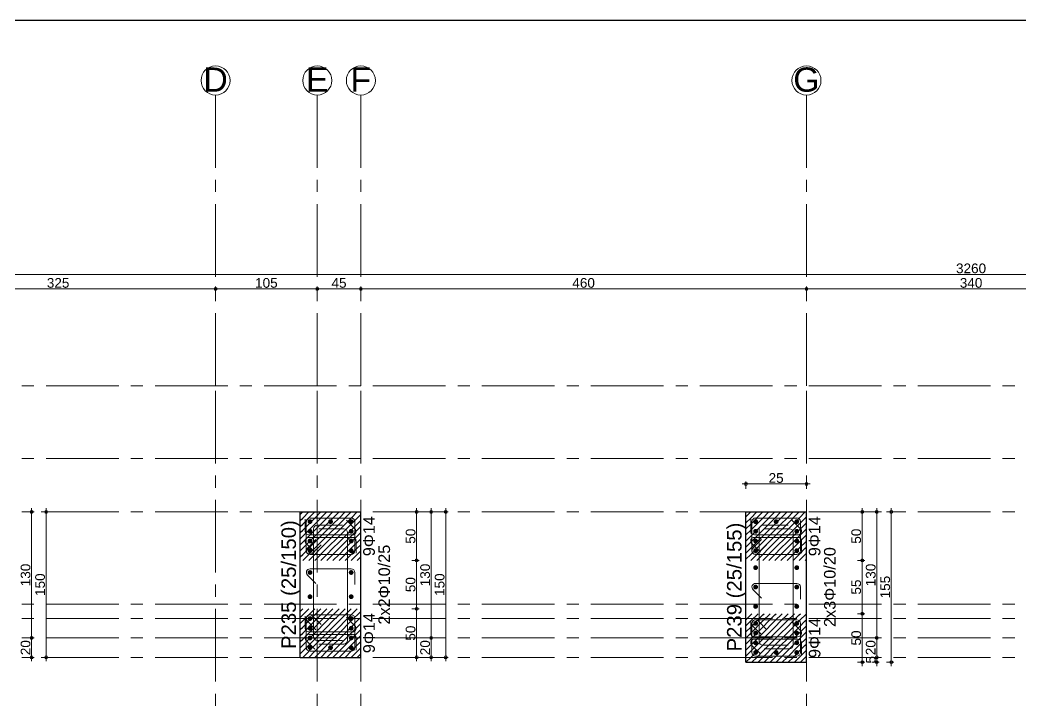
# Model space of a CAD drawing. Header units: millimetres. Extents: x 2232 to 85269, y -3593 to 5869.
# Drawn here: x 29438 to 30471, y 5161 to 5869 of the extents above; entities that cross this region are included whole.
import ezdxf

# ---------------------------------------------------------------- set-up
doc = ezdxf.new("R2010")
doc.units = ezdxf.units.MM
doc.linetypes.add('CENTER2', pattern=[112.5, 75, -12.5, 12.5, -12.5])
doc.linetypes.add('DASHDOT2', pattern=[12.7, 6.35, -3.175, 0, -3.175])
doc.layers.add('aks', color=251, linetype='DASHDOT2', lineweight=35)
for name, color, linetype in [('Donatı Yazısı', 7, 'Continuous'), ('Donatı Çizgisi', 7, 'Continuous'), ('Kolon', 7, 'Continuous'), ('Ölçülendirme', 7, 'Continuous')]:
    doc.layers.add(name, color=color, linetype=linetype)
doc.styles.add('arial_1_18', font='arial.ttf', dxfattribs={"height": 0.2})

# ---------------------------------------------------------------- blocks, each defined once
blk = doc.blocks.new('IDE999Entity6899')
at = {"layer": 'aks', "color": 250, "linetype": 'CENTER2', "lineweight": 5}
for points in [[(19227.5, 2530), (19227.5, 2830)], [(19227.5, 200), (19227.5, 2530)]]:
    blk.add_lwpolyline(points, dxfattribs=at)
at = {"layer": 'aks', "color": 30, "linetype": 'Continuous', "lineweight": 5}
blk.add_circle((19227.5, 2845), 15, dxfattribs=at)
at = {"layer": 'aks', "color": 1, "linetype": 'Continuous', "lineweight": 5, "style": 'arial_1_18'}
blk.add_text('E', height=25, dxfattribs=at).set_placement((19215.8, 2833.4))
blk = doc.blocks.new('IDE999Entity6906')
at = {"layer": 'aks', "color": 250, "linetype": 'CENTER2', "lineweight": 5}
for points in [[(19732.5, 2530), (19732.5, 2830)], [(19732.5, 200), (19732.5, 2530)]]:
    blk.add_lwpolyline(points, dxfattribs=at)
at = {"layer": 'aks', "color": 30, "linetype": 'Continuous', "lineweight": 5}
blk.add_circle((19732.5, 2845), 15, dxfattribs=at)
at = {"layer": 'aks', "color": 1, "linetype": 'Continuous', "lineweight": 5, "style": 'arial_1_18'}
blk.add_text('G', height=25, dxfattribs=at).set_placement((19718.9, 2833.4))
blk = doc.blocks.new('IDE999Entity6907')
at = {"layer": 'aks', "color": 250, "linetype": 'CENTER2', "lineweight": 5}
for points in [[(19122.5, 2530), (19122.5, 2830)], [(19122.5, 200), (19122.5, 2530)]]:
    blk.add_lwpolyline(points, dxfattribs=at)
at = {"layer": 'aks', "color": 30, "linetype": 'Continuous', "lineweight": 5}
blk.add_circle((19122.5, 2845), 15, dxfattribs=at)
at = {"layer": 'aks', "color": 1, "linetype": 'Continuous', "lineweight": 5, "style": 'arial_1_18'}
blk.add_text('D', height=25, dxfattribs=at).set_placement((19109.9, 2833.4))
blk = doc.blocks.new('IDE999Entity6908')
at = {"layer": 'aks', "color": 250, "linetype": 'CENTER2', "lineweight": 5}
for points in [[(19272.5, 2530), (19272.5, 2830)], [(19272.5, 200), (19272.5, 2530)]]:
    blk.add_lwpolyline(points, dxfattribs=at)
at = {"layer": 'aks', "color": 30, "linetype": 'Continuous', "lineweight": 5}
blk.add_circle((19272.5, 2845), 15, dxfattribs=at)
at = {"layer": 'aks', "color": 1, "linetype": 'Continuous', "lineweight": 5, "style": 'arial_1_18'}
blk.add_text('F', height=25, dxfattribs=at).set_placement((19261.8, 2833.4))

msp = doc.modelspace()

# ---------------------------------------------------------------- hatches: boundary and pattern name
at = {"layer": 'Donatı Çizgisi', "linetype": 'Continuous', "lineweight": 5}
h = msp.add_hatch(color=5, dxfattribs=at)
edge = h.paths.add_edge_path(flags=0)
edge.add_arc((29737.7, 5351.4), 2.5, 0, 360)
h = msp.add_hatch(color=5, dxfattribs=at)
edge = h.paths.add_edge_path(flags=0)
edge.add_arc((29758.9, 5351.4), 2.5, 0, 360)
h = msp.add_hatch(color=5, dxfattribs=at)
edge = h.paths.add_edge_path(flags=0)
edge.add_arc((29780.2, 5351.4), 2.5, 0, 360)
h = msp.add_hatch(color=5, dxfattribs=at)
edge = h.paths.add_edge_path(flags=0)
edge.add_arc((30197.7, 5351.4), 2.5, 0, 360)
h = msp.add_hatch(color=5, dxfattribs=at)
edge = h.paths.add_edge_path(flags=0)
edge.add_arc((30218.9, 5351.4), 2.5, 0, 360)
h = msp.add_hatch(color=5, dxfattribs=at)
edge = h.paths.add_edge_path(flags=0)
edge.add_arc((30240.2, 5351.4), 2.5, 0, 360)
h = msp.add_hatch(color=5, dxfattribs=at)
edge = h.paths.add_edge_path(flags=0)
edge.add_arc((29737.7, 5341.4), 2.5, 0, 360)
h = msp.add_hatch(color=5, dxfattribs=at)
edge = h.paths.add_edge_path(flags=0)
edge.add_arc((29780.2, 5341.4), 2.5, 0, 360)
h = msp.add_hatch(color=5, dxfattribs=at)
edge = h.paths.add_edge_path(flags=0)
edge.add_arc((30197.7, 5341.4), 2.5, 0, 360)
h = msp.add_hatch(color=5, dxfattribs=at)
edge = h.paths.add_edge_path(flags=0)
edge.add_arc((30240.2, 5341.4), 2.5, 0, 360)
h = msp.add_hatch(color=5, dxfattribs=at)
edge = h.paths.add_edge_path(flags=0)
edge.add_arc((29737.7, 5331.4), 2.5, 0, 360)
h = msp.add_hatch(color=5, dxfattribs=at)
edge = h.paths.add_edge_path(flags=0)
edge.add_arc((29780.2, 5331.4), 2.5, 0, 360)
h = msp.add_hatch(color=5, dxfattribs=at)
edge = h.paths.add_edge_path(flags=0)
edge.add_arc((30197.7, 5331.4), 2.5, 0, 360)
h = msp.add_hatch(color=5, dxfattribs=at)
edge = h.paths.add_edge_path(flags=0)
edge.add_arc((30240.2, 5331.4), 2.5, 0, 360)
h = msp.add_hatch(color=5, dxfattribs=at)
edge = h.paths.add_edge_path(flags=0)
edge.add_arc((29737.7, 5321.4), 2.5, 0, 360)
h = msp.add_hatch(color=5, dxfattribs=at)
edge = h.paths.add_edge_path(flags=0)
edge.add_arc((29780.2, 5321.4), 2.5, 0, 360)
h = msp.add_hatch(color=5, dxfattribs=at)
edge = h.paths.add_edge_path(flags=0)
edge.add_arc((30197.7, 5321.4), 2.5, 0, 360)
h = msp.add_hatch(color=5, dxfattribs=at)
edge = h.paths.add_edge_path(flags=0)
edge.add_arc((30240.2, 5321.4), 2.5, 0, 360)
h = msp.add_hatch(color=5, dxfattribs=at)
edge = h.paths.add_edge_path(flags=0)
edge.add_arc((30197.7, 5303.9), 2.5, 0, 360)
h = msp.add_hatch(color=5, dxfattribs=at)
edge = h.paths.add_edge_path(flags=0)
edge.add_arc((30240.2, 5303.9), 2.5, 0, 360)
h = msp.add_hatch(color=5, dxfattribs=at)
edge = h.paths.add_edge_path(flags=0)
edge.add_arc((29737.7, 5298.9), 2.5, 0, 360)
h = msp.add_hatch(color=5, dxfattribs=at)
edge = h.paths.add_edge_path(flags=0)
edge.add_arc((29780.2, 5298.9), 2.5, 0, 360)
h = msp.add_hatch(color=5, dxfattribs=at)
edge = h.paths.add_edge_path(flags=0)
edge.add_arc((30197.7, 5283.9), 2.5, 0, 360)
h = msp.add_hatch(color=5, dxfattribs=at)
edge = h.paths.add_edge_path(flags=0)
edge.add_arc((30240.2, 5283.9), 2.5, 0, 360)
h = msp.add_hatch(color=5, dxfattribs=at)
edge = h.paths.add_edge_path(flags=0)
edge.add_arc((29737.7, 5273.9), 2.5, 0, 360)
h = msp.add_hatch(color=5, dxfattribs=at)
edge = h.paths.add_edge_path(flags=0)
edge.add_arc((29780.2, 5273.9), 2.5, 0, 360)
h = msp.add_hatch(color=5, dxfattribs=at)
edge = h.paths.add_edge_path(flags=0)
edge.add_arc((30197.7, 5263.9), 2.5, 0, 360)
h = msp.add_hatch(color=5, dxfattribs=at)
edge = h.paths.add_edge_path(flags=0)
edge.add_arc((30240.2, 5263.9), 2.5, 0, 360)
h = msp.add_hatch(color=5, dxfattribs=at)
edge = h.paths.add_edge_path(flags=0)
edge.add_arc((29737.7, 5251.4), 2.5, 0, 360)
h = msp.add_hatch(color=5, dxfattribs=at)
edge = h.paths.add_edge_path(flags=0)
edge.add_arc((29780.2, 5251.4), 2.5, 0, 360)
h = msp.add_hatch(color=5, dxfattribs=at)
edge = h.paths.add_edge_path(flags=0)
edge.add_arc((30197.7, 5246.4), 2.5, 0, 360)
h = msp.add_hatch(color=5, dxfattribs=at)
edge = h.paths.add_edge_path(flags=0)
edge.add_arc((30240.2, 5246.4), 2.5, 0, 360)
h = msp.add_hatch(color=5, dxfattribs=at)
edge = h.paths.add_edge_path(flags=0)
edge.add_arc((29737.7, 5241.4), 2.5, 0, 360)
h = msp.add_hatch(color=5, dxfattribs=at)
edge = h.paths.add_edge_path(flags=0)
edge.add_arc((29780.2, 5241.4), 2.5, 0, 360)
h = msp.add_hatch(color=5, dxfattribs=at)
edge = h.paths.add_edge_path(flags=0)
edge.add_arc((30197.7, 5236.4), 2.5, 0, 360)
h = msp.add_hatch(color=5, dxfattribs=at)
edge = h.paths.add_edge_path(flags=0)
edge.add_arc((30240.2, 5236.4), 2.5, 0, 360)
h = msp.add_hatch(color=5, dxfattribs=at)
edge = h.paths.add_edge_path(flags=0)
edge.add_arc((29737.7, 5231.4), 2.5, 0, 360)
h = msp.add_hatch(color=5, dxfattribs=at)
edge = h.paths.add_edge_path(flags=0)
edge.add_arc((29737.7, 5221.4), 2.5, 0, 360)
h = msp.add_hatch(color=5, dxfattribs=at)
edge = h.paths.add_edge_path(flags=0)
edge.add_arc((29758.9, 5221.4), 2.5, 0, 360)
h = msp.add_hatch(color=5, dxfattribs=at)
edge = h.paths.add_edge_path(flags=0)
edge.add_arc((29780.2, 5231.4), 2.5, 0, 360)
h = msp.add_hatch(color=5, dxfattribs=at)
edge = h.paths.add_edge_path(flags=0)
edge.add_arc((29780.2, 5221.4), 2.5, 0, 360)
h = msp.add_hatch(color=5, dxfattribs=at)
edge = h.paths.add_edge_path(flags=0)
edge.add_arc((30197.7, 5226.4), 2.5, 0, 360)
h = msp.add_hatch(color=5, dxfattribs=at)
edge = h.paths.add_edge_path(flags=0)
edge.add_arc((30240.2, 5226.4), 2.5, 0, 360)
h = msp.add_hatch(color=5, dxfattribs=at)
edge = h.paths.add_edge_path(flags=0)
edge.add_arc((30197.7, 5216.4), 2.5, 0, 360)
h = msp.add_hatch(color=5, dxfattribs=at)
edge = h.paths.add_edge_path(flags=0)
edge.add_arc((30218.9, 5216.4), 2.5, 0, 360)
h = msp.add_hatch(color=5, dxfattribs=at)
edge = h.paths.add_edge_path(flags=0)
edge.add_arc((30240.2, 5216.4), 2.5, 0, 360)

# ---------------------------------------------------------------- linework, layer by layer
msp.add_line((3332.4, 5868.7), (79990.7, 5868.7))
at = {"layer": 'aks', "color": 250, "linetype": 'CENTER2', "lineweight": 5}
for points in [[(28790.2, 5491.4), (32050.2, 5491.4)], [(28790.2, 5416.4), (32050.2, 5416.4)], [(28790.2, 5361.4), (32050.2, 5361.4)], [(28790.2, 5266.4), (32050.2, 5266.4)], [(28790.2, 5251.4), (32050.2, 5251.4)], [(28790.2, 5231.4), (32050.2, 5231.4)], [(28790.2, 5211.4), (32050.2, 5211.4)]]:
    msp.add_lwpolyline(points, dxfattribs=at)
at = {"layer": 'Donatı Çizgisi', "color": 1, "linetype": 'Continuous', "lineweight": 5}
for points in [[(29732.7, 5341.4), (29732.7, 5353.9)], [(29745.2, 5347.6), (29771.2, 5347.6)], [(29775.2, 5352.9), (29784.1, 5344)], [(30192.7, 5341.4), (30192.7, 5353.9)], [(30205.2, 5347.6), (30231.2, 5347.6)], [(30235.2, 5352.9), (30244.1, 5344)], [(29781.4, 5337.6), (29736.4, 5337.6)], [(29741.4, 5232.6), (29741.4, 5343.9)], [(29772.7, 5343.9), (29746.7, 5343.9)], [(29776.4, 5228.9), (29776.4, 5340.1)], [(30241.4, 5337.6), (30196.4, 5337.6)], [(30201.4, 5227.6), (30201.4, 5343.9)], [(30232.7, 5343.9), (30206.7, 5343.9)], [(30236.4, 5223.9), (30236.4, 5340.1)], [(29742.6, 5319.9), (29733.8, 5328.7)], [(29736.4, 5335.1), (29781.4, 5335.1)], [(29785.2, 5331.4), (29785.2, 5318.9)], [(30202.6, 5319.9), (30193.8, 5328.7)], [(30196.4, 5335.1), (30241.4, 5335.1)], [(30245.2, 5331.4), (30245.2, 5318.9)], [(29743.8, 5287.4), (29735, 5296.2)], [(29737.7, 5302.6), (29780.2, 5302.6)], [(29783.9, 5298.9), (29783.9, 5286.4)], [(30197.7, 5287.6), (30240.2, 5287.6)], [(30203.8, 5272.4), (30195, 5281.2)], [(30243.9, 5283.9), (30243.9, 5271.4)], [(29732.7, 5241.4), (29732.7, 5253.9)], [(29775.2, 5252.9), (29784.1, 5244)], [(30192.7, 5236.4), (30192.7, 5248.9)], [(30235.2, 5247.9), (30244.1, 5239)], [(29781.4, 5237.6), (29736.4, 5237.6)], [(29736.4, 5235.1), (29781.4, 5235.1)], [(29742.6, 5219.9), (29733.8, 5228.7)], [(29771.2, 5228.9), (29745.2, 5228.9)], [(29746.7, 5225.1), (29772.7, 5225.1)], [(29785.2, 5231.4), (29785.2, 5218.9)], [(30202.6, 5214.9), (30193.8, 5223.7)], [(30241.4, 5232.6), (30196.4, 5232.6)], [(30196.4, 5230.1), (30241.4, 5230.1)], [(30231.2, 5223.9), (30205.2, 5223.9)], [(30245.2, 5226.4), (30245.2, 5213.9)], [(30206.7, 5220.1), (30232.7, 5220.1)]]:
    msp.add_lwpolyline(points, dxfattribs=at)
at = {"layer": 'Donatı Çizgisi', "color": 5, "linetype": 'Continuous', "lineweight": 5}
for points in [[(29733.9, 5321.4), (29733.9, 5351.4)], [(29737.7, 5355.1), (29780.2, 5355.1)], [(29783.9, 5351.4), (29783.9, 5321.4)], [(30193.9, 5321.4), (30193.9, 5351.4)], [(30197.7, 5355.1), (30240.2, 5355.1)], [(30243.9, 5351.4), (30243.9, 5321.4)], [(29735, 5324), (29743.8, 5332.9)], [(29749.1, 5327.6), (29740.3, 5318.7)], [(30195, 5324), (30203.8, 5332.9)], [(30209.1, 5327.6), (30200.3, 5318.7)], [(29780.2, 5317.6), (29737.7, 5317.6)], [(30240.2, 5317.6), (30197.7, 5317.6)], [(29780.2, 5255.1), (29737.7, 5255.1)], [(29733.9, 5251.4), (29733.9, 5221.4)], [(29735, 5248.7), (29743.8, 5239.9)], [(29749.1, 5245.2), (29740.3, 5254)], [(29783.9, 5221.4), (29783.9, 5251.4)], [(30193.9, 5246.4), (30193.9, 5216.4)], [(30240.2, 5250.1), (30197.7, 5250.1)], [(30209.1, 5240.2), (30200.3, 5249)], [(30243.9, 5216.4), (30243.9, 5246.4)], [(30195, 5243.7), (30203.8, 5234.9)], [(29737.7, 5217.6), (29780.2, 5217.6)], [(30197.7, 5212.6), (30240.2, 5212.6)]]:
    msp.add_lwpolyline(points, dxfattribs=at)
for centre, start, end in [((29737.7, 5351.4), 90, 180), ((29780.2, 5351.4), 0, 90), ((30197.7, 5351.4), 90, 180), ((30240.2, 5351.4), 0, 90), ((29737.7, 5321.4), 135, 270), ((29737.7, 5321.4), 180, 315), ((29780.2, 5321.4), 270, 0), ((30197.7, 5321.4), 135, 270), ((30197.7, 5321.4), 180, 315), ((30240.2, 5321.4), 270, 0), ((29737.7, 5251.4), 45, 180), ((29737.7, 5251.4), 90, 225), ((29780.2, 5251.4), 0, 90), ((30197.7, 5246.4), 45, 180), ((30197.7, 5246.4), 90, 225), ((30240.2, 5246.4), 0, 90), ((29737.7, 5221.4), 180, 270), ((29780.2, 5221.4), 270, 0), ((30197.7, 5216.4), 180, 270), ((30240.2, 5216.4), 270, 0)]:
    msp.add_arc(centre, 3.75, start, end, dxfattribs=at)
at = {"layer": 'Donatı Çizgisi', "color": 1, "linetype": 'Continuous', "lineweight": 5}
for centre, start, end in [((29745.2, 5343.9), 90, 180), ((30205.2, 5343.9), 90, 180), ((29736.4, 5341.4), 180, 270), ((29772.7, 5340.1), 0, 90), ((29781.4, 5341.4), 270, 45), ((30196.4, 5341.4), 180, 270), ((30232.7, 5340.1), 0, 90), ((30241.4, 5341.4), 270, 45), ((29736.4, 5331.4), 90, 225), ((29781.4, 5331.4), 0, 90), ((30196.4, 5331.4), 90, 225), ((30241.4, 5331.4), 0, 90), ((29737.7, 5298.9), 90, 225), ((29780.2, 5298.9), 0, 90), ((30197.7, 5283.9), 90, 225), ((30240.2, 5283.9), 0, 90), ((29736.4, 5241.4), 180, 270), ((29736.4, 5231.4), 90, 225), ((29781.4, 5241.4), 270, 45), ((29781.4, 5231.4), 0, 90), ((30196.4, 5236.4), 180, 270), ((30241.4, 5236.4), 270, 45), ((29745.2, 5232.6), 180, 270), ((29772.7, 5228.9), 270, 0), ((30196.4, 5226.4), 90, 225), ((30205.2, 5227.6), 180, 270), ((30232.7, 5223.9), 270, 0), ((30241.4, 5226.4), 0, 90)]:
    msp.add_arc(centre, 3.75, start, end, dxfattribs=at)
at = {"layer": 'Kolon', "color": 251, "linetype": 'Continuous', "lineweight": -3}
for points in [[(29727.7, 5358.8), (29730.2, 5361.4)], [(29730.2, 5348.9), (29742.7, 5361.4)], [(29730.2, 5355.1), (29736.4, 5361.4)], [(29742.7, 5348.9), (29755.2, 5361.4)], [(29742.7, 5355.1), (29748.9, 5361.4)], [(29755.2, 5348.9), (29767.7, 5361.4)], [(29755.2, 5355.1), (29761.4, 5361.4)], [(29767.7, 5348.9), (29780.2, 5361.4)], [(29767.7, 5355.1), (29773.9, 5361.4)], [(29780.2, 5355.1), (29786.4, 5361.4)], [(29780.2, 5348.9), (29790.2, 5358.8)], [(30187.7, 5356.3), (30192.7, 5361.4)], [(30192.7, 5348.9), (30205.2, 5361.4)], [(30192.7, 5355.1), (30198.9, 5361.4)], [(30205.2, 5348.9), (30217.7, 5361.4)], [(30205.2, 5355.1), (30211.4, 5361.4)], [(30217.7, 5348.9), (30230.2, 5361.4)], [(30217.7, 5355.1), (30223.9, 5361.4)], [(30230.2, 5348.9), (30242.7, 5361.4)], [(30230.2, 5355.1), (30236.4, 5361.4)], [(30242.7, 5355.1), (30248.9, 5361.4)], [(29727.7, 5352.6), (29730.2, 5355.1)], [(29727.7, 5346.3), (29730.2, 5348.9)], [(29730.2, 5336.4), (29742.7, 5348.9)], [(29730.2, 5342.6), (29736.4, 5348.9)], [(29736.4, 5348.9), (29742.7, 5355.1)], [(29742.7, 5336.4), (29755.2, 5348.9)], [(29742.7, 5342.6), (29748.9, 5348.9)], [(29748.9, 5348.9), (29755.2, 5355.1)], [(29755.2, 5336.4), (29767.7, 5348.9)], [(29755.2, 5342.6), (29761.4, 5348.9)], [(29761.4, 5348.9), (29767.7, 5355.1)], [(29767.7, 5336.4), (29780.2, 5348.9)], [(29767.7, 5342.6), (29773.9, 5348.9)], [(29773.9, 5348.9), (29780.2, 5355.1)], [(29780.2, 5342.6), (29786.4, 5348.9)], [(29786.4, 5348.9), (29790.2, 5352.6)], [(30187.7, 5350.1), (30192.7, 5355.1)], [(30187.7, 5343.8), (30192.7, 5348.9)], [(30192.7, 5336.4), (30205.2, 5348.9)], [(30192.7, 5342.6), (30198.9, 5348.9)], [(30198.9, 5348.9), (30205.2, 5355.1)], [(30205.2, 5336.4), (30217.7, 5348.9)], [(30205.2, 5342.6), (30211.4, 5348.9)], [(30211.4, 5348.9), (30217.7, 5355.1)], [(30217.7, 5336.4), (30230.2, 5348.9)], [(30217.7, 5342.6), (30223.9, 5348.9)], [(30223.9, 5348.9), (30230.2, 5355.1)], [(30230.2, 5336.4), (30242.7, 5348.9)], [(30230.2, 5342.6), (30236.4, 5348.9)], [(30236.4, 5348.9), (30242.7, 5355.1)], [(30242.7, 5348.9), (30250.2, 5356.3)], [(30242.7, 5342.6), (30248.9, 5348.9)], [(30248.9, 5348.9), (30250.2, 5350.1)], [(29727.7, 5340.1), (29730.2, 5342.6)], [(29736.4, 5336.4), (29742.7, 5342.6)], [(29748.9, 5336.4), (29755.2, 5342.6)], [(29761.4, 5336.4), (29767.7, 5342.6)], [(29773.9, 5336.4), (29780.2, 5342.6)], [(29780.2, 5336.4), (29790.2, 5346.3)], [(29786.4, 5336.4), (29790.2, 5340.1)], [(30187.7, 5337.6), (30192.7, 5342.6)], [(30198.9, 5336.4), (30205.2, 5342.6)], [(30211.4, 5336.4), (30217.7, 5342.6)], [(30223.9, 5336.4), (30230.2, 5342.6)], [(30236.4, 5336.4), (30242.7, 5342.6)], [(30242.7, 5336.4), (30250.2, 5343.8)], [(30248.9, 5336.4), (30250.2, 5337.6)], [(29727.7, 5333.8), (29730.2, 5336.4)], [(29727.7, 5327.6), (29730.2, 5330.1)], [(29730.2, 5323.9), (29742.7, 5336.4)], [(29730.2, 5330.1), (29736.4, 5336.4)], [(29736.4, 5323.9), (29742.7, 5330.1)], [(29742.7, 5323.9), (29755.2, 5336.4)], [(29742.7, 5330.1), (29748.9, 5336.4)], [(29748.9, 5323.9), (29755.2, 5330.1)], [(29755.2, 5323.9), (29767.7, 5336.4)], [(29755.2, 5330.1), (29761.4, 5336.4)], [(29761.4, 5323.9), (29767.7, 5330.1)], [(29767.7, 5323.9), (29780.2, 5336.4)], [(29767.7, 5330.1), (29773.9, 5336.4)], [(29773.9, 5323.9), (29780.2, 5330.1)], [(29780.2, 5330.1), (29786.4, 5336.4)], [(29780.2, 5323.9), (29790.2, 5333.8)], [(29786.4, 5323.9), (29790.2, 5327.6)], [(30187.7, 5331.3), (30192.7, 5336.4)], [(30187.7, 5325.1), (30192.7, 5330.1)], [(30192.7, 5323.9), (30205.2, 5336.4)], [(30192.7, 5330.1), (30198.9, 5336.4)], [(30198.9, 5323.9), (30205.2, 5330.1)], [(30205.2, 5323.9), (30217.7, 5336.4)], [(30205.2, 5330.1), (30211.4, 5336.4)], [(30211.4, 5323.9), (30217.7, 5330.1)], [(30217.7, 5323.9), (30230.2, 5336.4)], [(30217.7, 5330.1), (30223.9, 5336.4)], [(30223.9, 5323.9), (30230.2, 5330.1)], [(30230.2, 5323.9), (30242.7, 5336.4)], [(30230.2, 5330.1), (30236.4, 5336.4)], [(30236.4, 5323.9), (30242.7, 5330.1)], [(30242.7, 5330.1), (30248.9, 5336.4)], [(30242.7, 5323.9), (30250.2, 5331.3)], [(29727.7, 5321.3), (29730.2, 5323.9)], [(29727.7, 5315.1), (29730.2, 5317.6)], [(29730.2, 5311.4), (29742.7, 5323.9)], [(29730.2, 5317.6), (29736.4, 5323.9)], [(29736.4, 5311.4), (29742.7, 5317.6)], [(29742.7, 5311.4), (29755.2, 5323.9)], [(29742.7, 5317.6), (29748.9, 5323.9)], [(29748.9, 5311.4), (29755.2, 5317.6)], [(29755.2, 5311.4), (29767.7, 5323.9)], [(29755.2, 5317.6), (29761.4, 5323.9)], [(29761.4, 5311.4), (29767.7, 5317.6)], [(29767.7, 5311.4), (29780.2, 5323.9)], [(29767.7, 5317.6), (29773.9, 5323.9)], [(29773.9, 5311.4), (29780.2, 5317.6)], [(29780.2, 5317.6), (29786.4, 5323.9)], [(29780.2, 5311.4), (29790.2, 5321.3)], [(30187.7, 5318.8), (30192.7, 5323.9)], [(30187.7, 5312.6), (30192.7, 5317.6)], [(30192.7, 5311.4), (30205.2, 5323.9)], [(30192.7, 5317.6), (30198.9, 5323.9)], [(30198.9, 5311.4), (30205.2, 5317.6)], [(30205.2, 5311.4), (30217.7, 5323.9)], [(30205.2, 5317.6), (30211.4, 5323.9)], [(30211.4, 5311.4), (30217.7, 5317.6)], [(30217.7, 5311.4), (30230.2, 5323.9)], [(30217.7, 5317.6), (30223.9, 5323.9)], [(30223.9, 5311.4), (30230.2, 5317.6)], [(30230.2, 5311.4), (30242.7, 5323.9)], [(30230.2, 5317.6), (30236.4, 5323.9)], [(30236.4, 5311.4), (30242.7, 5317.6)], [(30242.7, 5317.6), (30248.9, 5323.9)], [(30242.7, 5311.4), (30250.2, 5318.8)], [(30248.9, 5323.9), (30250.2, 5325.1)], [(29730.2, 5311.4), (29730.2, 5311.4)], [(29736.4, 5311.4), (29736.4, 5311.4)], [(29742.7, 5311.4), (29742.7, 5311.4)], [(29748.9, 5311.4), (29748.9, 5311.4)], [(29755.2, 5311.4), (29755.2, 5311.4)], [(29761.4, 5311.4), (29761.4, 5311.4)], [(29767.7, 5311.4), (29767.7, 5311.4)], [(29773.9, 5311.4), (29773.9, 5311.4)], [(29780.2, 5311.4), (29780.2, 5311.4)], [(29786.4, 5311.4), (29790.2, 5315.1)], [(29786.4, 5311.4), (29786.4, 5311.4)], [(30192.7, 5311.4), (30192.7, 5311.4)], [(30198.9, 5311.4), (30198.9, 5311.4)], [(30205.2, 5311.4), (30205.2, 5311.4)], [(30211.4, 5311.4), (30211.4, 5311.4)], [(30217.7, 5311.4), (30217.7, 5311.4)], [(30223.9, 5311.4), (30223.9, 5311.4)], [(30230.2, 5311.4), (30230.2, 5311.4)], [(30236.4, 5311.4), (30236.4, 5311.4)], [(30242.7, 5311.4), (30242.7, 5311.4)], [(30248.9, 5311.4), (30250.2, 5312.6)], [(30248.9, 5311.4), (30248.9, 5311.4)], [(29727.7, 5258.8), (29730.2, 5261.4)], [(29727.7, 5252.6), (29730.2, 5255.1)], [(29730.2, 5248.9), (29742.7, 5261.4)], [(29730.2, 5255.1), (29736.4, 5261.4)], [(29736.4, 5248.9), (29742.7, 5255.1)], [(29742.7, 5248.9), (29755.2, 5261.4)], [(29742.7, 5255.1), (29748.9, 5261.4)], [(29748.9, 5248.9), (29755.2, 5255.1)], [(29755.2, 5248.9), (29767.7, 5261.4)], [(29755.2, 5255.1), (29761.4, 5261.4)], [(29761.4, 5248.9), (29767.7, 5255.1)], [(29767.7, 5248.9), (29780.2, 5261.4)], [(29767.7, 5255.1), (29773.9, 5261.4)], [(29773.9, 5248.9), (29780.2, 5255.1)], [(29780.2, 5255.1), (29786.4, 5261.4)], [(29780.2, 5248.9), (29790.2, 5258.8)], [(30187.7, 5256.3), (30187.7, 5256.4)], [(30187.7, 5250.1), (30192.7, 5255.1)], [(30192.7, 5248.9), (30200.2, 5256.4)], [(30192.7, 5255.1), (30193.9, 5256.4)], [(30198.9, 5248.9), (30205.2, 5255.1)], [(30205.2, 5248.9), (30212.7, 5256.4)], [(30205.2, 5255.1), (30206.4, 5256.4)], [(30211.4, 5248.9), (30217.7, 5255.1)], [(30217.7, 5248.9), (30225.2, 5256.4)], [(30217.7, 5255.1), (30218.9, 5256.4)], [(30223.9, 5248.9), (30230.2, 5255.1)], [(30230.2, 5248.9), (30237.7, 5256.4)], [(30230.2, 5255.1), (30231.4, 5256.4)], [(30236.4, 5248.9), (30242.7, 5255.1)], [(30242.7, 5255.1), (30243.9, 5256.4)], [(30242.7, 5248.9), (30250.2, 5256.3)], [(29727.7, 5246.3), (29730.2, 5248.9)], [(29730.2, 5236.4), (29742.7, 5248.9)], [(29730.2, 5242.6), (29736.4, 5248.9)], [(29742.7, 5236.4), (29755.2, 5248.9)], [(29742.7, 5242.6), (29748.9, 5248.9)], [(29755.2, 5236.4), (29767.7, 5248.9)], [(29755.2, 5242.6), (29761.4, 5248.9)], [(29767.7, 5236.4), (29780.2, 5248.9)], [(29767.7, 5242.6), (29773.9, 5248.9)], [(29780.2, 5242.6), (29786.4, 5248.9)], [(29780.2, 5236.4), (29790.2, 5246.3)], [(29786.4, 5248.9), (29790.2, 5252.6)], [(30187.7, 5243.8), (30192.7, 5248.9)], [(30192.7, 5236.4), (30205.2, 5248.9)], [(30192.7, 5242.6), (30198.9, 5248.9)], [(30205.2, 5236.4), (30217.7, 5248.9)], [(30205.2, 5242.6), (30211.4, 5248.9)], [(30217.7, 5236.4), (30230.2, 5248.9)], [(30217.7, 5242.6), (30223.9, 5248.9)], [(30230.2, 5236.4), (30242.7, 5248.9)], [(30230.2, 5242.6), (30236.4, 5248.9)], [(30242.7, 5242.6), (30248.9, 5248.9)], [(30248.9, 5248.9), (30250.2, 5250.1)], [(29727.7, 5240.1), (29730.2, 5242.6)], [(29727.7, 5233.8), (29730.2, 5236.4)], [(29730.2, 5223.9), (29742.7, 5236.4)], [(29730.2, 5230.1), (29736.4, 5236.4)], [(29736.4, 5236.4), (29742.7, 5242.6)], [(29742.7, 5223.9), (29755.2, 5236.4)], [(29742.7, 5230.1), (29748.9, 5236.4)], [(29748.9, 5236.4), (29755.2, 5242.6)], [(29755.2, 5223.9), (29767.7, 5236.4)], [(29755.2, 5230.1), (29761.4, 5236.4)], [(29761.4, 5236.4), (29767.7, 5242.6)], [(29767.7, 5223.9), (29780.2, 5236.4)], [(29767.7, 5230.1), (29773.9, 5236.4)], [(29773.9, 5236.4), (29780.2, 5242.6)], [(29780.2, 5230.1), (29786.4, 5236.4)], [(29786.4, 5236.4), (29790.2, 5240.1)], [(30187.7, 5237.6), (30192.7, 5242.6)], [(30187.7, 5231.3), (30192.7, 5236.4)], [(30192.7, 5223.9), (30205.2, 5236.4)], [(30192.7, 5230.1), (30198.9, 5236.4)], [(30198.9, 5236.4), (30205.2, 5242.6)], [(30205.2, 5223.9), (30217.7, 5236.4)], [(30205.2, 5230.1), (30211.4, 5236.4)], [(30211.4, 5236.4), (30217.7, 5242.6)], [(30217.7, 5223.9), (30230.2, 5236.4)], [(30217.7, 5230.1), (30223.9, 5236.4)], [(30223.9, 5236.4), (30230.2, 5242.6)], [(30230.2, 5223.9), (30242.7, 5236.4)], [(30230.2, 5230.1), (30236.4, 5236.4)], [(30236.4, 5236.4), (30242.7, 5242.6)], [(30242.7, 5236.4), (30250.2, 5243.8)], [(30242.7, 5230.1), (30248.9, 5236.4)], [(30248.9, 5236.4), (30250.2, 5237.6)], [(29727.7, 5227.6), (29730.2, 5230.1)], [(29727.7, 5221.3), (29730.2, 5223.9)], [(29730.2, 5211.4), (29742.7, 5223.9)], [(29730.2, 5217.6), (29736.4, 5223.9)], [(29736.4, 5223.9), (29742.7, 5230.1)], [(29742.7, 5211.4), (29755.2, 5223.9)], [(29742.7, 5217.6), (29748.9, 5223.9)], [(29748.9, 5223.9), (29755.2, 5230.1)], [(29755.2, 5211.4), (29767.7, 5223.9)], [(29755.2, 5217.6), (29761.4, 5223.9)], [(29761.4, 5223.9), (29767.7, 5230.1)], [(29767.7, 5211.4), (29780.2, 5223.9)], [(29767.7, 5217.6), (29773.9, 5223.9)], [(29773.9, 5223.9), (29780.2, 5230.1)], [(29780.2, 5223.9), (29790.2, 5233.8)], [(29780.2, 5217.6), (29786.4, 5223.9)], [(29786.4, 5223.9), (29790.2, 5227.6)], [(30187.7, 5225.1), (30192.7, 5230.1)], [(30187.7, 5218.8), (30192.7, 5223.9)], [(30192.7, 5211.4), (30205.2, 5223.9)], [(30192.7, 5217.6), (30198.9, 5223.9)], [(30198.9, 5223.9), (30205.2, 5230.1)], [(30205.2, 5211.4), (30217.7, 5223.9)], [(30205.2, 5217.6), (30211.4, 5223.9)], [(30211.4, 5223.9), (30217.7, 5230.1)], [(30217.7, 5211.4), (30230.2, 5223.9)], [(30217.7, 5217.6), (30223.9, 5223.9)], [(30223.9, 5223.9), (30230.2, 5230.1)], [(30230.2, 5211.4), (30242.7, 5223.9)], [(30230.2, 5217.6), (30236.4, 5223.9)], [(30236.4, 5223.9), (30242.7, 5230.1)], [(30242.7, 5223.9), (30250.2, 5231.3)], [(30242.7, 5217.6), (30248.9, 5223.9)], [(30248.9, 5223.9), (30250.2, 5225.1)], [(29727.7, 5215.1), (29730.2, 5217.6)], [(29736.4, 5211.4), (29742.7, 5217.6)], [(29748.9, 5211.4), (29755.2, 5217.6)], [(29761.4, 5211.4), (29767.7, 5217.6)], [(29773.9, 5211.4), (29780.2, 5217.6)], [(29780.2, 5211.4), (29790.2, 5221.3)], [(29786.4, 5211.4), (29790.2, 5215.1)], [(30187.7, 5212.6), (30192.7, 5217.6)], [(30198.9, 5211.4), (30205.2, 5217.6)], [(30211.4, 5211.4), (30217.7, 5217.6)], [(30223.9, 5211.4), (30230.2, 5217.6)], [(30236.4, 5211.4), (30242.7, 5217.6)], [(30242.7, 5211.4), (30250.2, 5218.8)], [(29730.2, 5211.4), (29730.2, 5211.4)], [(29736.4, 5211.4), (29736.4, 5211.4)], [(29742.7, 5211.4), (29742.7, 5211.4)], [(29748.9, 5211.4), (29748.9, 5211.4)], [(29755.2, 5211.4), (29755.2, 5211.4)], [(29761.4, 5211.4), (29761.4, 5211.4)], [(29767.7, 5211.4), (29767.7, 5211.4)], [(29773.9, 5211.4), (29773.9, 5211.4)], [(29780.2, 5211.4), (29780.2, 5211.4)], [(29786.4, 5211.4), (29786.4, 5211.4)], [(30187.7, 5206.4), (30192.7, 5211.4)], [(30193.9, 5206.4), (30198.9, 5211.4)], [(30200.2, 5206.4), (30205.2, 5211.4)], [(30206.4, 5206.4), (30211.4, 5211.4)], [(30212.7, 5206.4), (30217.7, 5211.4)], [(30218.9, 5206.4), (30223.9, 5211.4)], [(30225.2, 5206.4), (30230.2, 5211.4)], [(30231.4, 5206.4), (30236.4, 5211.4)], [(30237.7, 5206.4), (30242.7, 5211.4)], [(30243.9, 5206.4), (30248.9, 5211.4)], [(30248.9, 5211.4), (30250.2, 5212.6)]]:
    msp.add_lwpolyline(points, dxfattribs=at)
at = {"layer": 'Kolon', "color": 33, "linetype": 'Continuous', "lineweight": -3}
for points in [[(29727.7, 5211.4), (29727.7, 5361.4)], [(29727.7, 5361.4), (29790.2, 5361.4)], [(29790.2, 5211.4), (29790.2, 5361.4)], [(30187.7, 5206.4), (30187.7, 5361.4)], [(30187.7, 5361.4), (30250.2, 5361.4)], [(30250.2, 5206.4), (30250.2, 5361.4)], [(29727.7, 5211.4), (29790.2, 5211.4)], [(30187.7, 5206.4), (30250.2, 5206.4)]]:
    msp.add_lwpolyline(points, dxfattribs=at)
at = {"layer": 'Ölçülendirme', "color": 5, "linetype": 'Continuous', "lineweight": 5}
for points in [[(28786.2, 5606.4), (32054.2, 5606.4)], [(28786.2, 5591.4), (32054.2, 5591.4)], [(29640.2, 5586.4), (29640.2, 5593.9)], [(29745.2, 5586.4), (29745.2, 5593.9)], [(29790.2, 5586.4), (29790.2, 5593.9)], [(30250.2, 5586.4), (30250.2, 5593.9)], [(30254.2, 5390.2), (30183.7, 5390.2)], [(30187.7, 5385.2), (30187.7, 5392.7)], [(30250.2, 5385.2), (30250.2, 5392.7)], [(29445.3, 5361.4), (29452.8, 5361.4)], [(29450.3, 5207.4), (29450.3, 5365.4)], [(29460.3, 5361.4), (29467.8, 5361.4)], [(29465.3, 5207.4), (29465.3, 5365.4)], [(29842.8, 5361.4), (29850.3, 5361.4)], [(29847.8, 5207.4), (29847.8, 5365.4)], [(29857.8, 5361.4), (29865.3, 5361.4)], [(29862.8, 5207.4), (29862.8, 5365.4)], [(29872.8, 5361.4), (29880.3, 5361.4)], [(29877.8, 5207.4), (29877.8, 5365.4)], [(30302.8, 5361.4), (30310.3, 5361.4)], [(30307.8, 5202.4), (30307.8, 5365.4)], [(30317.8, 5361.4), (30325.3, 5361.4)], [(30322.8, 5202.4), (30322.8, 5365.4)], [(30332.8, 5361.4), (30340.3, 5361.4)], [(30337.8, 5202.4), (30337.8, 5365.4)], [(29842.8, 5311.4), (29850.3, 5311.4)], [(30302.8, 5311.4), (30310.3, 5311.4)], [(29842.8, 5261.4), (29850.3, 5261.4)], [(30302.8, 5256.4), (30310.3, 5256.4)], [(29445.3, 5231.4), (29452.8, 5231.4)], [(29857.8, 5231.4), (29865.3, 5231.4)], [(30317.8, 5231.4), (30325.3, 5231.4)], [(29445.3, 5211.4), (29452.8, 5211.4)], [(29460.3, 5211.4), (29467.8, 5211.4)], [(29842.8, 5211.4), (29850.3, 5211.4)], [(29857.8, 5211.4), (29865.3, 5211.4)], [(29872.8, 5211.4), (29880.3, 5211.4)], [(30302.8, 5206.4), (30310.3, 5206.4)], [(30317.8, 5211.4), (30325.3, 5211.4)], [(30317.8, 5206.4), (30325.3, 5206.4)], [(30332.8, 5206.4), (30340.3, 5206.4)]]:
    msp.add_lwpolyline(points, dxfattribs=at)
for centre in [(29640.2, 5591.4), (29745.2, 5591.4), (29790.2, 5591.4), (30250.2, 5591.4), (30187.7, 5390.2), (30250.2, 5390.2), (29450.3, 5361.4), (29465.3, 5361.4), (29847.8, 5361.4), (29862.8, 5361.4), (29877.8, 5361.4), (30307.8, 5361.4), (30322.8, 5361.4), (30337.8, 5361.4), (29847.8, 5311.4), (30307.8, 5311.4), (29847.8, 5261.4), (30307.8, 5256.4), (29450.3, 5231.4), (29862.8, 5231.4), (30322.8, 5231.4), (29450.3, 5211.4), (29465.3, 5211.4), (29847.8, 5211.4), (29862.8, 5211.4), (29877.8, 5211.4), (30307.8, 5206.4), (30322.8, 5211.4), (30322.8, 5206.4), (30337.8, 5206.4)]:
    msp.add_circle(centre, 1.5, dxfattribs=at)

# ---------------------------------------------------------------- block references
at = {"layer": 'aks'}
for name in ['IDE999Entity6907', 'IDE999Entity6899', 'IDE999Entity6908', 'IDE999Entity6906']:
    msp.add_blockref(name, (10517.7, 2961.4), dxfattribs=at)

# ---------------------------------------------------------------- texts
at = {"layer": 'Donatı Yazısı', "color": 1, "linetype": 'Continuous', "lineweight": 5, "style": 'arial_1_18'}
for s, p in [('9Φ14', (29804.6, 5315.7)), ('9Φ14', (30264.6, 5315.7)), ('2x2Φ10/25', (29820.3, 5245.2)), ('2x3Φ10/20', (30280.3, 5242.7)), ('9Φ14', (29804.6, 5215.7)), ('9Φ14', (30264.6, 5210.7))]:
    msp.add_text(s, height=12, rotation=90, dxfattribs=at).set_placement(p)
at = {"layer": 'Kolon', "color": 1, "linetype": 'Continuous', "lineweight": 5, "style": 'arial_1_18'}
for s, p in [('P235 (25/150)', (29723.2, 5220)), ('P239 (25/155)', (30183.2, 5217.5))]:
    msp.add_text(s, height=15, rotation=90, dxfattribs=at).set_placement(p)
at = {"layer": 'Ölçülendirme', "color": 5, "linetype": 'Continuous', "lineweight": 5, "style": 'arial_1_18'}
for s, p in [('3260', (30404.6, 5607.6)), ('325', (29466, 5592.6)), ('105', (29681, 5592.6)), ('45', (29759.9, 5592.6)), ('460', (30008.5, 5592.6)), ('340', (30408.5, 5592.6)), ('25', (30211.1, 5391.4))]:
    msp.add_text(s, height=10, dxfattribs=at).set_placement(p)
for s, p in [('50', (29846.5, 5328.6)), ('50', (30306.5, 5328.6)), ('130', (29449, 5284.7)), ('130', (29861.5, 5284.7)), ('130', (30321.5, 5284.7)), ('150', (29464, 5274.7)), ('150', (29876.5, 5274.7)), ('50', (29846.5, 5278.6)), ('55', (30306.5, 5276.1)), ('155', (30336.5, 5272.2)), ('50', (29846.5, 5228.6)), ('50', (30306.5, 5223.6)), ('20', (29449, 5213.6)), ('20', (29861.5, 5213.6)), ('20', (30321.5, 5213.6)), ('5', (30321.5, 5205))]:
    msp.add_text(s, height=10, rotation=90, dxfattribs=at).set_placement(p)

doc.saveas('drawing.dxf')
